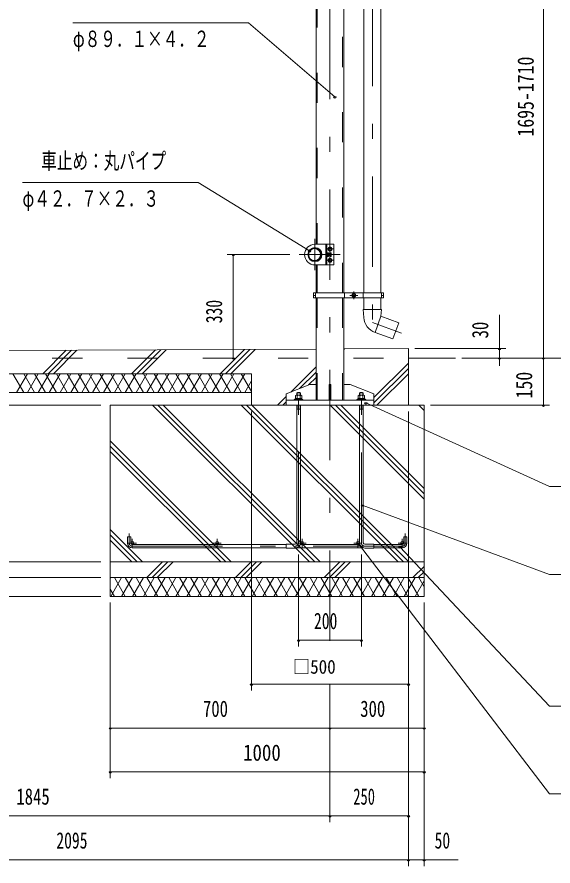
# Model space of a CAD drawing. Units: millimetres, scale not verified, with parts at other scales. Extents: x -25340 to 25345, y -10500 to 10500.
# Drawn here: x 17640 to 21910, y -2955 to 3814 of the extents above; entities that cross this region are included whole.
import ezdxf
from ezdxf.enums import TextEntityAlignment as Align

# ---------------------------------------------------------------- set-up
doc = ezdxf.new("R2010")
doc.units = ezdxf.units.MM
doc.header["$LTSCALE"] = 60
doc.linetypes.add('USER2', pattern=[10, 4, -6])
doc.linetypes.add('USER3', pattern=[24, 12, -5, 2, -5])
for name, color, linetype, lineweight in [('0-6_2-02BOLD', 7, 'Continuous', 18), ('0-7_2-12HIDDEN', 3, 'USER2', 18), ('0-8_2-22CENTER', 3, 'USER3', 18), ('0-9_2-42THIN', 4, 'Continuous', 18), ('0-A_2-52DIM', 3, 'Continuous', 18), ('0-B_2-62HATCH', 2, 'Continuous', 18)]:
    doc.layers.add(name, color=color, linetype=linetype, lineweight=lineweight)
doc.styles.add('ＭＳ ゴシック', font='')
doc.styles.get('ＭＳ ゴシック').set_extended_font_data('MS Gothic')

msp = doc.modelspace()

# ---------------------------------------------------------------- linework, layer by layer
at = {"layer": '0-6_2-02BOLD'}
for p, q in [((20021.75, 4569.93), (20021.75, 2002.43)), ((20244.5, 1614.93), (20244.5, 4569.93)), ((20401.88, 4569.93), (20401.88, 1614.93)), ((20539.37, 4569.93), (20539.37, 1614.93)), ((20013.13, 2002.43), (20163.12, 2002.43)), ((20108.12, 2002.43), (20108.12, 1837.43)), ((20120.62, 1972.15), (20133.12, 1979.36)), ((20133.12, 1979.36), (20145.62, 1972.15)), ((20145.62, 1972.15), (20145.62, 1957.71)), ((20163.12, 2002.43), (20163.12, 1837.43)), ((20063.63, 1924.93), (20066.13, 1927.43)), ((20063.63, 1924.93), (20063.63, 1914.93)), ((20066.13, 1912.43), (20063.63, 1914.93)), ((20066.13, 1912.43), (20068.87, 1912.43)), ((20119.36, 1927.15), (20108.12, 1927.15)), ((20119.36, 1912.71), (20108.12, 1912.71)), ((20119.36, 1905.5), (20108.12, 1905.5)), ((20120.62, 1907.68), (20119.36, 1905.5)), ((20120.62, 1932.18), (20120.62, 1907.68)), ((20120.62, 1927.43), (20133.12, 1927.43)), ((20120.62, 1912.43), (20133.12, 1912.43)), ((20133.12, 1905.5), (20133.12, 1934.37)), ((20141.86, 1934.37), (20133.12, 1934.37)), ((20141.86, 1927.15), (20133.12, 1927.15)), ((20141.86, 1912.71), (20133.12, 1912.71)), ((20133.13, 1950.5), (20145.62, 1957.71)), ((20143.12, 1932.18), (20141.86, 1934.37)), ((20143.12, 1907.68), (20143.12, 1932.18)), ((20013.13, 1837.43), (20163.12, 1837.43)), ((20021.75, 1837.43), (20021.75, 1614.93)), ((20120.62, 1882.15), (20133.12, 1889.36)), ((20133.12, 1889.36), (20145.62, 1882.15)), ((20133.13, 1860.5), (20145.62, 1867.71)), ((20145.62, 1882.15), (20145.62, 1867.71)), ((20002.5, 1614.93), (20002.5, 1574.93)), ((20002.5, 1594.93), (20017.75, 1594.93)), ((20002.5, 1574.93), (20558.62, 1574.93)), ((20017.75, 1614.93), (20017.75, 1574.93)), ((20021.75, 1574.93), (20021.75, 759.93)), ((20244.5, 1574.93), (20244.5, 759.93)), ((20248.5, 1614.93), (20248.5, 1574.93)), ((20310.69, 1602.15), (20310.69, 1587.71)), ((20310.69, 1587.71), (20323.19, 1580.5)), ((20323.19, 1580.5), (20335.69, 1587.71)), ((20397.87, 1614.93), (20397.87, 1574.93)), ((20401.88, 1574.93), (20401.88, 1482.66)), ((20539.37, 1574.93), (20539.37, 1482.66)), ((20543.37, 1614.93), (20543.37, 1574.93)), ((20543.37, 1594.93), (20558.62, 1594.93)), ((20398.12, 1482.66), (20543.13, 1482.66)), ((20402.52, 1418.17), (20398.12, 1482.66)), ((20539.37, 1427.66), (20492.35, 1298.45)), ((20493.05, 1298.2), (20633.3, 1247.15)), ((15520.62, 1144.93), (20021.75, 1166.42)), ((20244.5, 1167.48), (20758.12, 1169.93)), ((20758.12, 1169.93), (20758.12, 719.93)), ((21133.12, 1094.93), (20758.12, 1094.93)), ((19508.12, 969.93), (15520.62, 969.93)), ((19508.12, 969.93), (19508.12, 719.93)), ((20125.62, 884.93), (20125.62, 759.93)), ((20125.62, 884.93), (20140.62, 884.93)), ((20140.62, 884.93), (20140.62, 759.93)), ((19508.12, 819.93), (15520.62, 819.93)), ((19868.12, 816.42), (19873.12, 821.42)), ((19873.12, 821.42), (19893.12, 821.42)), ((19893.12, 821.42), (19898.13, 816.42)), ((19898.13, 798.18), (19898.13, 816.42)), ((20373.12, 821.42), (20368.12, 816.42)), ((20368.12, 798.18), (20368.12, 816.42)), ((20393.12, 821.42), (20373.12, 821.42)), ((20398.12, 816.42), (20393.12, 821.42)), ((19783.12, 759.93), (20483.12, 759.93)), ((19783.12, 759.93), (19783.12, 719.93)), ((19784.25, 809.93), (19784.25, 759.93)), ((19848.12, 765.68), (19848.12, 759.93)), ((19856.25, 773.18), (19910, 773.18)), ((19856.25, 773.18), (19856.25, 765.68)), ((19858.59, 795.92), (19862.5, 798.18)), ((19858.59, 795.92), (19858.59, 773.18)), ((19862.5, 798.18), (19903.75, 798.18)), ((19870.86, 795.92), (19870.86, 773.18)), ((19875.63, 765.68), (19883.13, 773.18)), ((19883.13, 765.68), (19890.62, 773.18)), ((19895.39, 795.92), (19895.39, 773.18)), ((19903.75, 798.18), (19907.66, 795.92)), ((19907.66, 795.92), (19907.66, 773.18)), ((19910, 773.18), (19910, 765.68)), ((20348.12, 765.68), (20348.12, 759.93)), ((20418.12, 765.68), (20348.12, 765.68)), ((20362.5, 798.18), (20358.59, 795.92)), ((20358.59, 795.92), (20358.59, 773.18)), ((20403.75, 798.18), (20362.5, 798.18)), ((20370.86, 795.92), (20370.86, 773.18)), ((20383.12, 765.68), (20375.62, 773.18)), ((20390.62, 765.68), (20383.12, 773.18)), ((20395.39, 795.92), (20395.39, 773.18)), ((20407.66, 795.92), (20403.75, 798.18)), ((20407.66, 795.92), (20407.66, 773.18)), ((20410, 773.18), (20410, 765.68)), ((20418.12, 765.68), (20418.12, 759.93)), ((20482, 809.93), (20482, 759.93)), ((20483.12, 759.93), (20483.12, 719.93)), ((18383.13, 719.93), (18383.13, -805.07)), ((18383.13, 719.93), (20883.12, 719.93)), ((19868.12, -377.57), (19868.12, 719.93)), ((19868.12, 686.18), (19898.13, 686.18)), ((19898.13, -377.57), (19898.13, 719.93)), ((20368.12, -377.57), (20368.12, 719.93)), ((20398.12, 686.18), (20368.12, 686.18)), ((20398.12, -377.57), (20398.12, 719.93)), ((20883.12, 719.93), (20883.12, -805.07)), ((18520.63, -380.07), (18520.63, -330.07)), ((20720.62, -330.07), (20745.63, -330.07)), ((20720.62, -380.07), (20720.62, -330.07)), ((20745.63, -380.07), (20745.63, -330.07)), ((18558.13, -392.57), (19783.12, -392.57)), ((19855.62, -390.07), (19783.12, -390.07)), ((20370.86, -392.57), (19895.39, -392.57)), ((20483.12, -390.07), (20410.62, -390.07)), ((20483.12, -420.07), (20483.12, -390.07)), ((20708.12, -392.57), (20483.12, -392.57)), ((18558.13, -417.57), (19783.12, -417.57)), ((20396.27, -417.57), (19869.98, -417.57)), ((20483.12, -420.07), (20410.62, -420.07)), ((20708.12, -417.57), (20483.12, -417.57)), ((20883.12, -530.07), (18383.13, -530.07)), ((20883.12, -655.07), (18383.13, -655.07)), ((20883.12, -805.07), (18383.13, -805.07))]:
    msp.add_line(p, q, dxfattribs=at)
for points in [[(20120.62, 1972.15), (20120.62, 1957.71), (20133.13, 1950.5)], [(20066.13, 1912.43), (20066.13, 1927.43), (20068.87, 1927.43)], [(20120.62, 1932.18), (20119.36, 1934.37), (20108.12, 1934.37)], [(20143.12, 1907.68), (20141.86, 1905.5), (20133.12, 1905.5)], [(20120.62, 1882.15), (20120.62, 1867.71), (20133.13, 1860.5)], [(20002.5, 1614.93), (20558.62, 1614.93), (20558.62, 1574.93)], [(20310.69, 1602.15), (20323.19, 1609.37), (20335.69, 1602.15), (20335.69, 1587.71)], [(20543.12, 1482.66), (20539.37, 1427.66), (20680.33, 1376.36), (20633.3, 1247.15)], [(19784.25, 809.93), (19971.75, 884.93), (20021.75, 884.93)], [(20244.5, 884.93), (20294.5, 884.93), (20482, 809.93)], [(19868.12, 798.18), (19868.12, 816.42), (19898.13, 816.42)], [(20398.12, 798.18), (20398.12, 816.42), (20368.12, 816.42)], [(19848.12, 765.68), (19918.12, 765.68), (19918.12, 759.93)], [(20410, 773.18), (20356.25, 773.18), (20356.25, 765.68)], [(18545.63, -380.07), (18545.63, -330.07), (18520.63, -330.07)], [(19855.62, -420.07), (19783.12, -420.07), (19783.12, -390.07)]]:
    msp.add_lwpolyline(points, dxfattribs=at)
for centre, radius in [((20013.13, 1919.93), 56.25), ((20010.25, 1919.93), 53.38), ((20010.25, 1919.93), 47.62), ((20133.12, 1964.93), 15.62), ((20133.12, 1964.93), 12.25), ((20133.12, 1874.93), 15.62), ((20133.12, 1874.93), 12.25), ((20323.19, 1594.93), 15.62), ((20323.19, 1594.93), 12.25), ((18558.13, -380.07), 12.5), ((19234.37, -380.07), 12.5), ((19910.63, -380.07), 12.5), ((20355.62, -380.07), 12.5), ((20708.12, -380.07), 12.5)]:
    msp.add_circle(centre, radius, dxfattribs=at)
for centre, radius, start, end in [((20013.13, 1919.93), 82.5, 90, 270), ((20114.83, 1930.76), 5.79, 321.46857, 360), ((20099.35, 1919.93), 21.27, 340.17088, 19.83133), ((20114.83, 1909.1), 5.79, 0, 38.54623), ((20137.33, 1930.76), 5.79, 321.45377, 0), ((20121.85, 1919.93), 21.27, 340.16867, 19.82912), ((20137.33, 1909.1), 5.79, 0, 38.53143), ((20539.7, 1427.54), 137.5, 183.90576, 250.16731), ((19864.72, 788.72), 9.46, 49.5701, 90), ((19883.13, 763.73), 34.45, 69.13593, 110.86406), ((19901.53, 788.72), 9.46, 90, 130.42989), ((20364.72, 788.72), 9.46, 49.57011, 90), ((20383.12, 763.73), 34.45, 69.13594, 110.86407), ((20401.53, 788.72), 9.46, 90, 130.4299), ((18558.13, -380.07), 37.5, 180, 270), ((19855.62, -377.57), 42.5, 270, 0), ((19855.62, -377.57), 12.5, 270, 0), ((20410.62, -377.57), 42.5, 180, 270), ((20410.62, -377.57), 12.5, 180, 270), ((20708.12, -380.07), 37.5, 270, 0)]:
    msp.add_arc(centre, radius, start, end, dxfattribs=at)
at = {"layer": '0-7_2-12HIDDEN'}
for p, q in [((20032.25, 4569.93), (20032.25, 2002.43)), ((20234, 1614.93), (20234, 4569.93)), ((20100.12, 2002.43), (20100.12, 1837.43)), ((20032.25, 1837.43), (20032.25, 1614.93)), ((20032.25, 1574.93), (20032.25, 759.93)), ((20234, 1574.93), (20234, 759.93)), ((15520.62, 1094.93), (20758.12, 1094.93))]:
    msp.add_line(p, q, dxfattribs=at)
at = {"layer": '0-8_2-22CENTER'}
for p, q in [((20133.12, 5319.93), (20133.12, -1305.07)), ((20013.13, 2044.93), (20013.13, 1794.93)), ((20101.87, 1964.93), (20164.37, 1964.93)), ((19888.13, 1919.93), (20213.12, 1919.93)), ((20101.87, 1874.93), (20166.01, 1874.93)), ((20323.19, 1626.18), (20323.19, 1563.68)), ((20291.94, 1594.93), (20354.44, 1594.93)), ((19883.13, -377.57), (19883.13, 851.41)), ((20383.12, -377.57), (20383.12, 851.41)), ((18533.13, -380.07), (18533.13, -305.07)), ((20733.12, -380.07), (20733.12, -305.07)), ((18590.63, -380.07), (18525.63, -380.07)), ((18558.13, -412.57), (18558.13, -347.57)), ((18558.13, -405.07), (20708.12, -405.07)), ((19266.87, -380.07), (19201.87, -380.07)), ((19234.37, -412.57), (19234.37, -347.57)), ((19943.13, -380.07), (19878.13, -380.07)), ((19910.63, -412.57), (19910.63, -347.57)), ((20388.13, -380.07), (20323.12, -380.07)), ((20355.62, -412.57), (20355.62, -347.57)), ((20740.62, -380.07), (20675.62, -380.07)), ((20708.12, -412.57), (20708.12, -347.57))]:
    msp.add_line(p, q, dxfattribs=at)
msp.add_lwpolyline([(20470.62, 5422.98), (20470.62, 1379.52), (20703.8, 1294.65)], dxfattribs=at)
for centre, radius, start, end in [((18558.13, -380.07), 25, 180, 270), ((19855.62, -377.57), 27.5, 270, 0), ((20410.62, -377.57), 27.5, 180, 270), ((20708.12, -380.07), 25, 270, 0)]:
    msp.add_arc(centre, radius, start, end, dxfattribs=at)
at = {"layer": '0-9_2-42THIN'}
for p, q in [((20069.11, 1925.43), (20064.12, 1925.43)), ((20069.11, 1914.43), (20064.12, 1914.43)), ((20133.12, 1925.43), (20120.62, 1925.43)), ((20133.12, 1914.43), (20120.62, 1914.43)), ((19871.88, 798.18), (19871.88, 820.16)), ((19894.37, 798.18), (19894.37, 820.16)), ((20371.87, 798.18), (20371.87, 820.16)), ((20394.37, 798.18), (20394.37, 820.16)), ((19868.12, 679.69), (19871.88, 686.18)), ((19871.88, 686.18), (19871.88, 719.93)), ((19894.37, 686.18), (19894.37, 719.93)), ((19894.37, 686.18), (19898.13, 679.69)), ((20371.87, 686.18), (20368.12, 679.69)), ((20371.87, 686.18), (20371.87, 719.93))]:
    msp.add_line(p, q, dxfattribs=at)
msp.add_lwpolyline([(20398.12, 679.69), (20394.37, 686.18), (20394.37, 719.93)], dxfattribs=at)
at = {"layer": '0-A_2-52DIM'}
for p, q in [((21833.12, 719.93), (21833.12, 5797.43)), ((18084.98, 3768.2), (19484.98, 3768.2)), ((19484.98, 3768.2), (20172.41, 3176.89)), ((20182.41, 3176.89), (20162.41, 3176.89)), ((19083.13, 2494.93), (17683.12, 2494.93)), ((19083.12, 2494.93), (19970.03, 1949.14)), ((19813.13, 1919.93), (19313.13, 1919.93)), ((19373.12, 1919.93), (19353.12, 1919.93)), ((19363.12, 1919.93), (19363.12, 1094.93)), ((19980.03, 1949.14), (19960.03, 1949.14)), ((21483.12, 1032.16), (21483.12, 1439.93)), ((20808.12, 1169.93), (21533.12, 1169.93)), ((21493.12, 1169.93), (21473.12, 1169.93)), ((19373.12, 1094.93), (19353.12, 1094.93)), ((21183.12, 1094.93), (22233.13, 1094.93)), ((21493.12, 1094.93), (21473.12, 1094.93)), ((21843.12, 1094.93), (21823.12, 1094.93)), ((18308.12, 719.93), (14045.62, 719.93)), ((20429.19, 737.94), (20409.19, 737.94)), ((20933.13, 719.93), (21883.12, 719.93)), ((21843.12, 719.93), (21823.12, 719.93)), ((19508.12, 669.93), (19508.12, -1555.07)), ((20758.12, 669.93), (20758.12, -2955.07)), ((20400.82, -76.73), (20380.82, -76.73)), ((20390.82, -76.73), (21883.12, -630.07)), ((20369.25, -386.97), (20349.25, -386.97)), ((20359.25, -386.97), (21883.12, -2380.07)), ((19883.13, -470.07), (19883.13, -1205.07)), ((20383.12, -470.07), (20383.12, -1205.07)), ((20700.4, -411.39), (20680.4, -411.39)), ((18308.12, -530.07), (14395.62, -530.07)), ((18308.12, -655.07), (14395.62, -655.07)), ((23433.12, -630.07), (21883.12, -630.07)), ((18308.12, -805.07), (13695.63, -805.07)), ((18383.13, -855.07), (18383.13, -2255.07)), ((20883.12, -855.07), (20883.12, -2955.07)), ((19893.13, -1155.07), (19873.13, -1155.07)), ((20383.12, -1155.07), (19883.13, -1155.07)), ((20393.12, -1155.07), (20373.12, -1155.07)), ((19518.12, -1505.07), (19498.12, -1505.07)), ((20758.12, -1505.07), (19508.12, -1505.07)), ((20133.12, -1505.07), (20133.12, -2605.07)), ((20768.12, -1505.07), (20748.12, -1505.07)), ((18393.13, -1855.07), (18373.13, -1855.07)), ((20883.12, -1855.07), (18383.13, -1855.07)), ((20143.12, -1855.07), (20123.12, -1855.07)), ((20893.12, -1855.07), (20873.12, -1855.07)), ((18393.13, -2205.07), (18373.13, -2205.07)), ((20883.12, -2205.07), (18383.13, -2205.07)), ((20893.12, -2205.07), (20873.12, -2205.07)), ((21883.12, -2380.07), (23433.12, -2380.07)), ((20758.12, -2555.07), (15520.62, -2555.07)), ((20143.12, -2555.07), (20123.12, -2555.07)), ((20768.12, -2555.07), (20748.12, -2555.07)), ((15520.62, -2905.07), (21153.13, -2905.07)), ((20768.12, -2905.07), (20748.12, -2905.07)), ((20893.12, -2905.07), (20873.12, -2905.07))]:
    msp.add_line(p, q, dxfattribs=at)
for points in [[(20419.19, 737.95), (21883.12, 69.93), (24183.12, 69.93)], [(20690.4, -411.39), (21883.12, -1680.07), (23433.12, -1680.07)]]:
    msp.add_lwpolyline(points, dxfattribs=at)
for centre in [(20172.41, 3176.89), (19363.12, 1919.93), (19970.03, 1949.14), (21483.12, 1169.93), (19363.12, 1094.93), (21483.12, 1094.93), (21833.12, 1094.93), (20419.19, 737.94), (21833.12, 719.93), (20390.82, -76.73), (20359.25, -386.97), (20690.4, -411.39), (19883.13, -1155.07), (20383.12, -1155.07), (19508.12, -1505.07), (20758.12, -1505.07), (18383.13, -1855.07), (20133.12, -1855.07), (20883.12, -1855.07), (18383.13, -2205.07), (20883.12, -2205.07), (20133.12, -2555.07), (20758.12, -2555.07), (20758.12, -2905.07), (20883.12, -2905.07)]:
    msp.add_arc(centre, 10, 180, 0, dxfattribs=at)
at = {"layer": '0-B_2-62HATCH'}
for p, q in [((17844.38, 969.93), (18031.36, 1156.91)), ((17886.8, 969.93), (18073.99, 1157.12)), ((17929.23, 969.93), (18116.62, 1157.32)), ((18551.48, 969.93), (18741.86, 1160.31)), ((18593.91, 969.93), (18784.49, 1160.51)), ((18636.34, 969.93), (18827.12, 1160.71)), ((19258.59, 969.93), (19452.36, 1163.7)), ((19301.01, 969.93), (19494.99, 1163.9)), ((19343.44, 969.93), (19537.62, 1164.1)), ((20244.5, 1163.88), (20248.11, 1167.5)), ((19820, 824.23), (20021.75, 1025.98)), ((20482, 779.12), (20758.12, 1055.25)), ((17693.82, 819.93), (17607.22, 969.93)), ((17636.08, 819.93), (17722.69, 969.93)), ((17780.42, 819.93), (17693.82, 969.93)), ((17722.69, 819.93), (17809.29, 969.93)), ((17867.02, 819.93), (17780.42, 969.93)), ((17809.29, 819.93), (17895.89, 969.93)), ((17953.62, 819.93), (17867.02, 969.93)), ((17895.89, 819.93), (17982.49, 969.93)), ((18040.23, 819.93), (17953.62, 969.93)), ((17982.49, 819.93), (18069.09, 969.93)), ((18126.83, 819.93), (18040.23, 969.93)), ((18069.09, 819.93), (18155.7, 969.93)), ((18213.43, 819.93), (18126.83, 969.93)), ((18155.7, 819.93), (18242.3, 969.93)), ((18300.04, 819.93), (18213.43, 969.93)), ((18242.3, 819.93), (18328.9, 969.93)), ((18386.64, 819.93), (18300.04, 969.93)), ((18328.9, 819.93), (18415.51, 969.93)), ((18473.24, 819.93), (18386.64, 969.93)), ((18415.51, 819.93), (18502.11, 969.93)), ((18559.84, 819.93), (18473.24, 969.93)), ((18502.11, 819.93), (18588.71, 969.93)), ((18646.45, 819.93), (18559.84, 969.93)), ((18588.71, 819.93), (18675.31, 969.93)), ((18733.05, 819.93), (18646.45, 969.93)), ((18675.31, 819.93), (18761.92, 969.93)), ((18819.65, 819.93), (18733.05, 969.93)), ((18761.92, 819.93), (18848.52, 969.93)), ((18906.25, 819.93), (18819.65, 969.93)), ((18848.52, 819.93), (18935.12, 969.93)), ((18992.86, 819.93), (18906.25, 969.93)), ((18935.12, 819.93), (19021.72, 969.93)), ((19079.46, 819.93), (18992.86, 969.93)), ((19021.72, 819.93), (19108.33, 969.93)), ((19166.06, 819.93), (19079.46, 969.93)), ((19108.33, 819.93), (19194.93, 969.93)), ((19252.67, 819.93), (19166.06, 969.93)), ((19194.93, 819.93), (19281.53, 969.93)), ((19339.27, 819.93), (19252.67, 969.93)), ((19281.53, 819.93), (19368.14, 969.93)), ((19425.87, 819.93), (19339.27, 969.93)), ((19368.14, 819.93), (19454.74, 969.93)), ((19508.12, 827.47), (19425.87, 969.93)), ((19890.71, 852.52), (20021.75, 983.56)), ((20483.12, 737.82), (20758.12, 1012.82)), ((20507.66, 719.93), (20758.12, 970.4)), ((19454.74, 819.93), (19508.12, 912.4)), ((19961.42, 880.8), (20021.75, 941.13)), ((19715.7, 719.93), (19784.25, 788.48)), ((19758.12, 719.93), (19783.12, 744.93)), ((18719.38, 719.93), (19969.38, -530.07)), ((18761.8, 719.93), (20011.8, -530.07)), ((18804.23, 719.93), (20054.23, -530.07)), ((19426.49, 719.93), (20676.49, -530.07)), ((19468.91, 719.93), (20718.91, -530.07)), ((19511.34, 719.93), (20761.34, -530.07)), ((20133.59, 719.93), (20883.12, -29.6)), ((20176.02, 719.93), (20883.12, 12.83)), ((20218.45, 719.93), (20883.12, 55.25)), ((20754.91, 719.93), (20758.12, 723.14)), ((20840.7, 719.93), (20883.12, 677.51)), ((18383.13, 433.93), (19347.12, -530.07)), ((18383.13, 391.5), (19304.7, -530.07)), ((18383.13, 349.08), (19262.27, -530.07)), ((18383.13, -273.18), (18640.02, -530.07)), ((18383.13, -315.6), (18597.59, -530.07)), ((18383.13, -358.03), (18555.17, -530.07)), ((18672.8, -655.07), (18797.8, -530.07)), ((18715.23, -655.07), (18840.23, -530.07)), ((18757.66, -655.07), (18882.66, -530.07)), ((19379.91, -655.07), (19504.91, -530.07)), ((19422.34, -655.07), (19547.33, -530.07)), ((19464.76, -655.07), (19589.76, -530.07)), ((20087.02, -655.07), (20212.02, -530.07)), ((20129.44, -655.07), (20254.44, -530.07)), ((20171.87, -655.07), (20296.87, -530.07)), ((20794.12, -655.07), (20883.12, -566.07)), ((20836.55, -655.07), (20883.12, -608.5)), ((18383.13, -661.15), (18386.64, -655.07)), ((18386.64, -805.07), (18473.24, -655.07)), ((18502.11, -805.07), (18415.51, -655.07)), ((18473.24, -805.07), (18559.84, -655.07)), ((18588.71, -805.07), (18502.11, -655.07)), ((18559.84, -805.07), (18646.45, -655.07)), ((18675.31, -805.07), (18588.71, -655.07)), ((18646.45, -805.07), (18733.05, -655.07)), ((18761.92, -805.07), (18675.31, -655.07)), ((18733.05, -805.07), (18819.65, -655.07)), ((18848.52, -805.07), (18761.92, -655.07)), ((18819.65, -805.07), (18906.25, -655.07)), ((18935.12, -805.07), (18848.52, -655.07)), ((18906.25, -805.07), (18992.86, -655.07)), ((19021.72, -805.07), (18935.12, -655.07)), ((18992.86, -805.07), (19079.46, -655.07)), ((19108.33, -805.07), (19021.72, -655.07)), ((19079.46, -805.07), (19166.06, -655.07)), ((19194.93, -805.07), (19108.33, -655.07)), ((19166.06, -805.07), (19252.67, -655.07)), ((19281.53, -805.07), (19194.93, -655.07)), ((19252.66, -805.07), (19339.27, -655.07)), ((19368.14, -805.07), (19281.53, -655.07)), ((19339.26, -805.07), (19425.87, -655.07)), ((19454.74, -805.07), (19368.14, -655.07)), ((19425.87, -805.07), (19512.47, -655.07)), ((19541.34, -805.07), (19454.74, -655.07)), ((19512.47, -805.07), (19599.07, -655.07)), ((19627.94, -805.07), (19541.34, -655.07)), ((19599.07, -805.07), (19685.68, -655.07)), ((19714.54, -805.07), (19627.94, -655.07)), ((19685.68, -805.07), (19772.28, -655.07)), ((19801.15, -805.07), (19714.54, -655.07)), ((19772.28, -805.07), (19858.88, -655.07)), ((19887.75, -805.07), (19801.15, -655.07)), ((19858.88, -805.07), (19945.48, -655.07)), ((19974.35, -805.07), (19887.75, -655.07)), ((19945.48, -805.07), (20032.09, -655.07)), ((20060.95, -805.07), (19974.35, -655.07)), ((20032.09, -805.07), (20118.69, -655.07)), ((20147.56, -805.07), (20060.95, -655.07)), ((20118.69, -805.07), (20205.29, -655.07)), ((20234.16, -805.07), (20147.56, -655.07)), ((20205.29, -805.07), (20291.89, -655.07)), ((20320.76, -805.07), (20234.16, -655.07)), ((20291.89, -805.07), (20378.5, -655.07)), ((20407.37, -805.07), (20320.76, -655.07)), ((20378.5, -805.07), (20465.1, -655.07)), ((20493.97, -805.07), (20407.37, -655.07)), ((20465.1, -805.07), (20551.7, -655.07)), ((20580.57, -805.07), (20493.97, -655.07)), ((20551.7, -805.07), (20638.31, -655.07)), ((20667.17, -805.07), (20580.57, -655.07)), ((20638.31, -805.07), (20724.91, -655.07)), ((20753.78, -805.07), (20667.17, -655.07)), ((20724.91, -805.07), (20811.51, -655.07)), ((20840.38, -805.07), (20753.78, -655.07)), ((20883.12, -729.11), (20840.38, -655.07)), ((20878.98, -655.07), (20883.12, -650.92)), ((20811.51, -805.07), (20883.12, -681.03)), ((18415.51, -805.07), (18383.13, -748.99))]:
    msp.add_line(p, q, dxfattribs=at)

# ---------------------------------------------------------------- texts
at = {"layer": '0-A_2-52DIM', "color": 7, "style": 'ＭＳ ゴシック'}
for s, height, width, p in [('φ８９．１×４．２', 130.2, 0.7, (18084.98, 3535.96)), ('車止め：丸パイプ', 130.2, 0.7, (17833.12, 2562.7)), ('φ４２．７×２．３', 130.2, 0.7, (17683.12, 2262.7)), ('200', 130.2, 0.7, (20005.86, -1105.07)), ('□500', 110.7, 0.9, (19839.37, -1455.07)), ('700', 130.2, 0.75, (19121.12, -1805.07)), ('300', 130.2, 0.75, (20374.02, -1805.07)), ('1000', 130.2, 0.85, (19440.32, -2155.07)), ('1845', 130.2, 0.75, (17634.65, -2505.07)), ('250', 130.2, 0.65, (20318.79, -2505.07)), ('2095', 130.2, 0.7, (17953.37, -2855.07)), ('50', 130.2, 0.7, (20966.41, -2855.07))]:
    msp.add_text(s, height=height, dxfattribs=dict(at, width=width)).set_placement(p, align=Align.BOTTOM_LEFT)
for s, width, p in [('1695-1710', 0.8, (21795.62, 2860.66)), ('330', 0.7, (19313.13, 1372.6)), ('30', 0.75, (21433.12, 1251.62)), ('150', 0.8, (21783.12, 772.95))]:
    msp.add_text(s, height=130.2, rotation=90, dxfattribs=dict(at, width=width)).set_placement(p, align=Align.BOTTOM_LEFT)

doc.saveas('drawing.dxf')
